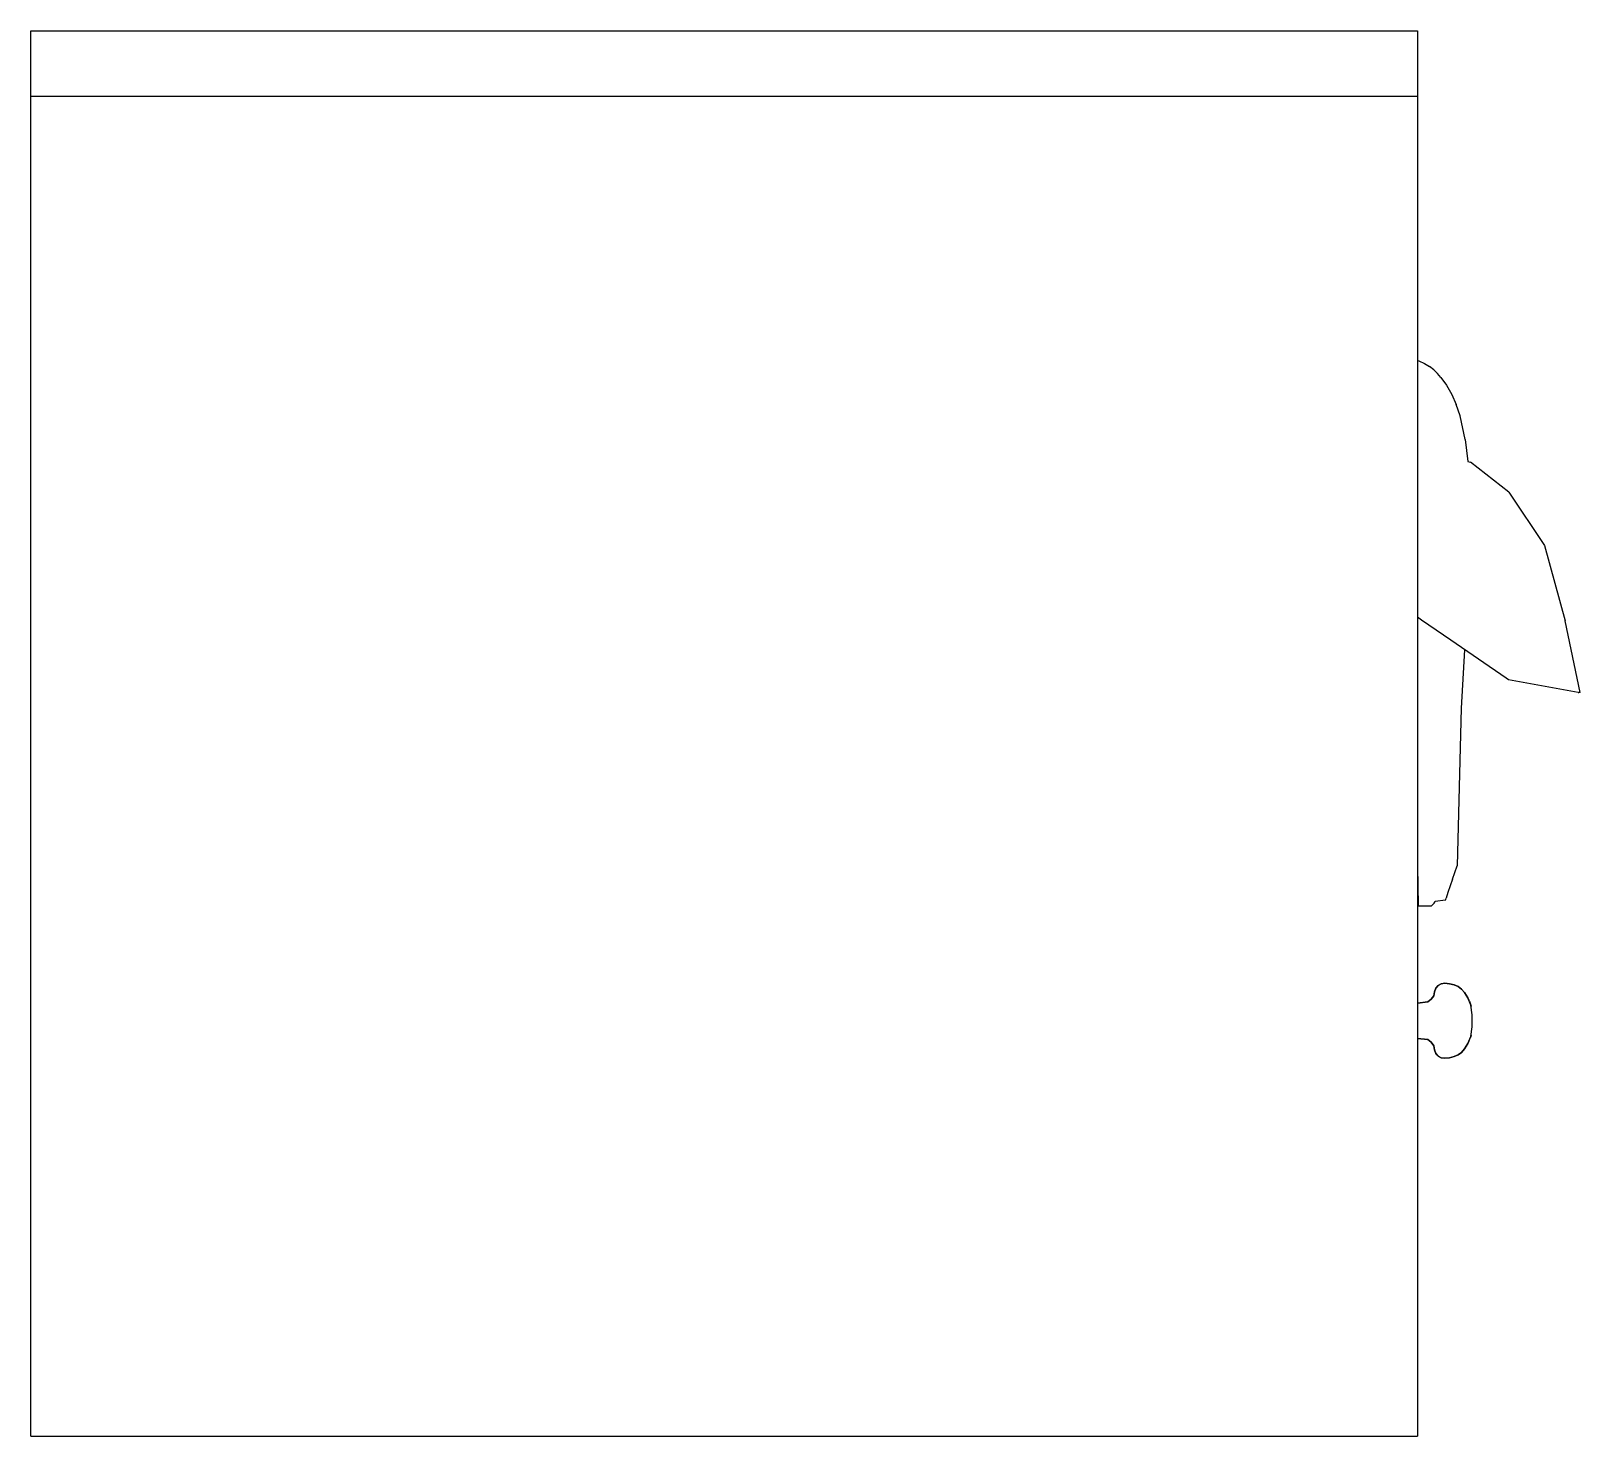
# Model space of a CAD drawing. Header units: millimetres. Extents: x -578 to 383, y 1 to 873.
import ezdxf

# ---------------------------------------------------------------- set-up
doc = ezdxf.new("R2010")
doc.units = ezdxf.units.MM
for name, color, linetype, true_color in [('IKE050020 1', 7, 'Continuous', 0xeae6da), ('IKE050020 2', 7, 'Continuous', 0x323232), ('IKE050020 3', 7, 'Continuous', 0x686f6d)]:
    doc.layers.add(name, color=color, linetype=linetype, true_color=true_color)

msp = doc.modelspace()

# ---------------------------------------------------------------- linework, layer by layer
at = {"layer": 'IKE050020 1'}
for p, q in [((-577.62, 832.16), (-577.62, 872.58)), ((-577.62, 872.58), (282.39, 872.58)), ((282.39, 872.58), (282.39, 832.16)), ((-577.62, 1.26), (-577.62, 832.16)), ((-577.62, 832.16), (282.39, 832.16)), ((282.39, 832.16), (282.39, 1.26)), ((-577.62, 1.26), (282.39, 1.26))]:
    msp.add_line(p, q, dxfattribs=at)
at = {"layer": 'IKE050020 2', "flags": 128}
for points in [[(316.28, 262.54), (315.46, 268.53), (313.57, 273.01), (311.45, 276.22), (309.51, 278.43), (307.48, 279.93), (305.04, 280.99), (302.18, 281.74), (299.36, 282.03), (296.97, 281.72), (295.06, 280.74), (293.64, 279.08), (292.89, 276.81), (292.35, 274.3), (290.88, 272.13), (288.65, 270.49), (282.39, 269.78)], [(282.39, 269.78), (288.65, 270.49), (290.88, 272.13), (292.35, 274.3), (292.89, 276.81), (293.64, 279.08), (295.06, 280.74), (296.97, 281.72), (299.36, 282.03), (302.18, 281.74), (305.04, 280.99), (307.48, 279.93), (309.51, 278.43), (311.45, 276.22), (313.57, 273.01), (314.31, 271.25)], [(314.48, 270.87), (315.46, 268.53), (315.57, 267.77)], [(316.28, 255.05), (316.28, 258.79), (316.28, 262.54)], [(282.39, 247.81), (288.65, 247.1), (290.88, 245.46), (292.35, 243.29), (292.89, 240.78), (293.64, 238.51), (295.06, 236.85), (296.97, 235.87), (299.36, 235.56), (302.18, 235.85), (305.04, 236.6), (307.48, 237.66), (309.51, 239.16), (311.45, 241.37), (313.57, 244.58), (315.46, 249.06), (316.28, 255.05)], [(294.31, 237.73), (293.64, 238.51), (292.89, 240.78), (292.35, 243.29), (290.88, 245.46), (288.65, 247.1), (282.39, 247.81)], [(314.3, 246.31), (313.57, 244.58), (311.45, 241.37), (309.51, 239.16), (307.48, 237.66), (305.04, 236.6), (302.18, 235.85), (299.36, 235.56), (296.97, 235.87), (295.06, 236.85), (294.37, 237.66)], [(315.56, 249.77), (315.46, 249.06), (315.02, 248.02)]]:
    msp.add_lwpolyline(points, dxfattribs=at)
at = {"layer": 'IKE050020 3'}
for p, q in [((282.39, 668.25), (283.22, 667.99)), ((283.22, 667.99), (286.7, 666.44)), ((286.7, 666.44), (289.8, 664.56)), ((292.47, 662.43), (289.8, 664.56)), ((292.47, 662.43), (294.75, 660.16)), ((296.78, 657.76), (294.75, 660.16)), ((296.78, 657.76), (300.28, 652.9)), ((300.28, 652.9), (303.54, 647.22)), ((303.54, 647.22), (306.35, 640.86)), ((308.68, 633.85), (306.35, 640.86)), ((311.92, 619.22), (308.68, 633.85)), ((311.92, 619.22), (313.61, 605.55)), ((313.61, 605.55), (315.26, 605.15)), ((338.99, 586.49), (315.26, 605.15)), ((338.99, 586.49), (361.11, 553.59)), ((361.11, 553.59), (373.92, 506.86)), ((284.74, 507.22), (282.39, 509.16)), ((303.01, 494.71), (284.74, 507.22)), ((383.11, 462.44), (373.92, 506.86)), ((337.22, 471.27), (303.01, 494.7)), ((311.51, 488.88), (309.47, 452.63)), ((338.71, 470.19), (337.22, 471.27)), ((381.89, 462.44), (338.71, 470.19)), ((381.89, 462.44), (382.33, 462.44)), ((382.52, 462.44), (382.33, 462.44)), ((383.11, 462.44), (382.52, 462.44)), ((309.47, 452.63), (306.96, 354.84)), ((282.39, 354.3), (282.69, 330.52)), ((303.96, 346.52), (301.09, 338.22)), ((303.96, 346.52), (306.96, 354.84)), ((301.09, 338.22), (300.01, 334.88)), ((282.69, 330.52), (282.8, 329.98)), ((282.8, 329.98), (291, 330.1)), ((291, 330.1), (291.92, 330.78)), ((292.58, 331.66), (291.92, 330.78)), ((292.58, 331.66), (293.26, 332.67)), ((299.59, 333.52), (293.26, 332.67)), ((299.59, 333.52), (300.01, 334.88))]:
    msp.add_line(p, q, dxfattribs=at)

doc.saveas('drawing.dxf')
